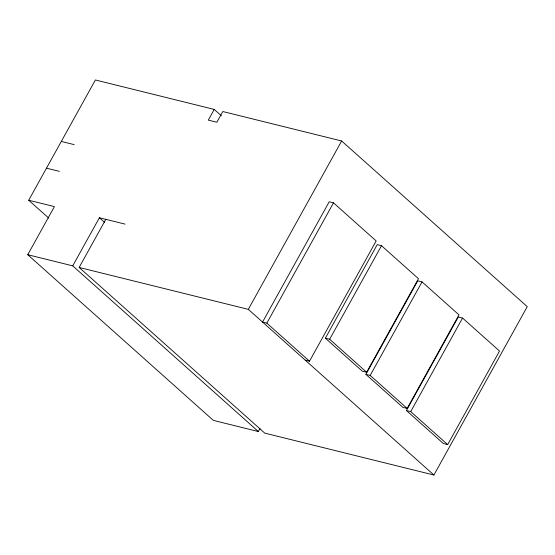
<?xml version="1.0" encoding="UTF-8"?>
<svg xmlns="http://www.w3.org/2000/svg" width="555" height="555" viewBox="0 0 555 555"><rect width="100%" height="100%" fill="white"/><g stroke="black" fill="none" stroke-linecap="round" stroke-linejoin="round"><path stroke-width="0.83" d="M48.764 218.136L28.714 200.237L95.384 79.969L214.237 109.418L221.327 115.745M260.004 428.522L258.332 431.533L213.356 420.392L27.75 254.717L54.418 206.606L28.714 200.237M27.75 254.717L72.726 265.859L99.394 217.747L125.097 224.116M214.237 109.418L208.312 120.109L216.873 122.232L222.798 111.534L341.644 140.977L527.25 306.651L433.913 475.031L264.756 433.122L79.15 267.448L105.818 219.343M79.15 267.448L248.314 309.357L341.644 140.977M333.493 202.846L329.205 201.784L262.543 322.06L266.823 323.121L333.493 202.846L376.172 240.946L309.503 361.215L305.222 360.153M325.369 338.189L377.227 244.644L381.507 245.705L418.477 278.707L366.626 372.252L362.339 371.191L325.369 338.189L329.656 339.251L366.626 372.252M329.656 339.251L381.507 245.705M365.898 374.368L417.748 280.823L422.036 281.885L459.006 314.886L407.155 408.431L402.868 407.37L365.898 374.368L370.185 375.43L407.155 408.431M370.185 375.43L422.036 281.885M406.427 410.54L458.277 316.995L462.558 318.057L499.535 351.058L447.677 444.604L443.396 443.542L406.427 410.54L410.707 411.602L447.677 444.604M410.707 411.602L462.558 318.057M61.307 141.442L74.162 144.626M46.495 168.165L59.343 171.349M266.823 323.121L309.503 361.215M248.314 309.357L433.913 475.031M99.394 217.747L104.569 222.368M72.726 265.859L258.332 431.533"/></g></svg>
